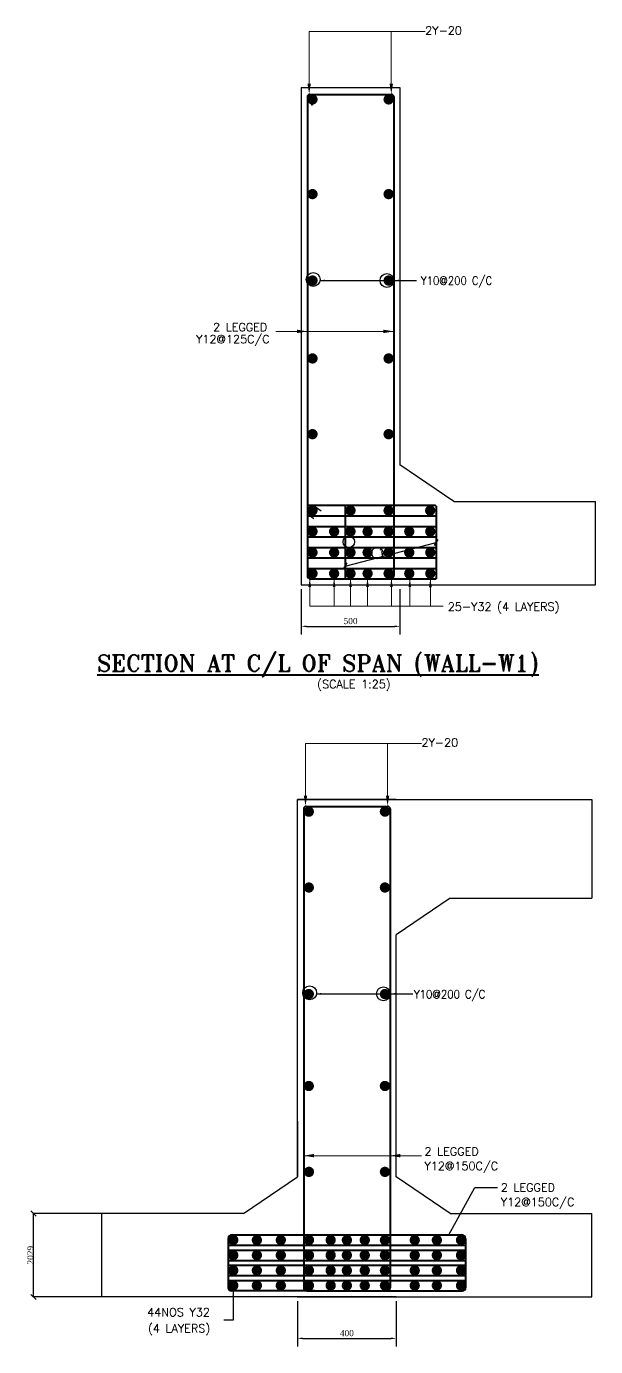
# Model space of a CAD drawing. Header units: inches. Extents: x -400915 to 515323, y 79868 to 577806.
# Drawn here: x 501470 to 515323, y 276834 to 308938 of the extents above; entities that cross this region are included whole.
import ezdxf

# ---------------------------------------------------------------- set-up
doc = ezdxf.new("R2010")
doc.units = ezdxf.units.IN
doc.header["$LTSCALE"] = 0.315
doc.header["$MEASUREMENT"] = 0
doc.layers.get('0').update_dxf_attribs({"color": 9})
for name, color, linetype, lineweight in [('DM', 1, 'Continuous', 20), ('DMT', 5, 'Continuous', 25), ('RC', 5, 'Continuous', 25), ('RFC', 4, 'Continuous', 40), ('scale hide', 5, 'Continuous', 20), ('TXC', 7, 'Continuous', 40)]:
    doc.layers.add(name, color=color, linetype=linetype, lineweight=lineweight)
doc.layers.add('rec', color=7, linetype='Continuous')
doc.styles.add('ROMANT', font='romant.shx')
doc.styles.add('S1', font='ROMANS.shx')
doc.styles.add('S2', font='ROMANS.shx', dxfattribs={"width": 0.85})
doc.styles.get("Standard").update_dxf_attribs({"font": 'romantic.ttf'})
doc.linetypes.add('ZIGZAG', pattern='A,0.00254,-5.08,[131,ltypeshp.shx,S=5.08,R=0,X=-5.08,Y=0],-10.16,[131,ltypeshp.shx,S=5.08,R=180,X=5.08,Y=0],-5.08', length=20.32254)
doc.dimstyles.new('kri', dxfattribs={"dimtxt": 150, "dimasz": 125, "dimexe": 0.18, "dimexo": 0.0625, "dimgap": 0.09, "dimtad": 1, "dimdec": 0, "dimrnd": 1, "dimzin": 0, "dimdsep": 46, "dimtxsty": 'Standard', "dimblk": 'OBLIQUE', "dimcen": 0.09, "dimclrd": 1, "dimclre": 5, "dimclrt": 3, "dimadec": 0, "dimazin": 0, "dimtfac": 1, "dimtdec": 0, "dimtofl": 0, "dimtmove": 2, "dimatfit": 3, "dimfxl": 1, "dimtolj": 1, "dimtzin": 0, "dimarcsym": 0})

# ---------------------------------------------------------------- blocks, each defined once
blk = doc.blocks.new('*D19')
at = {"layer": 'Defpoints', "color": 0, "ltscale": 0.5, "transparency": 16777216}
for p in [(508159, 295357, -21276), (510559, 295357, -21276), (510559, 294349)]:
    blk.add_point(p, dxfattribs=at)
at = {"layer": 'rec', "color": 1, "lineweight": -2, "ltscale": 0.5, "transparency": 16777216}
for p, q in [((508159, 295257), (508159, 294149)), ((510559, 295257), (510559, 294149)), ((508284, 294349), (510434, 294349))]:
    blk.add_line(p, q, dxfattribs=at)
at = {"layer": 'rec', "color": 1, "ltscale": 0.5, "transparency": 16777216}
for points in [[(508284, 294370), (508284, 294328), (508159, 294349)], [(510434, 294370), (510434, 294328), (510559, 294349)]]:
    blk.add_solid(points, dxfattribs=at)
at = {"layer": 'rec', "color": 3, "ltscale": 0.5, "transparency": 16777216, "insert": (509359, 294477), "char_height": 150, "attachment_point": 5}
blk.add_mtext('\\A1;500', dxfattribs=at)
blk = doc.blocks.new('*D20')
at = {"layer": 'Defpoints', "color": 0, "ltscale": 0.5, "transparency": 16777216}
for p in [(508069, 278042, -21276), (510469, 278042, -21276), (510469, 277034)]:
    blk.add_point(p, dxfattribs=at)
at = {"layer": 'rec', "color": 1, "lineweight": -2, "ltscale": 0.5, "transparency": 16777216}
for p, q in [((508069, 277942), (508069, 276834)), ((510469, 277942), (510469, 276834)), ((508194, 277034), (510344, 277034))]:
    blk.add_line(p, q, dxfattribs=at)
at = {"layer": 'rec', "color": 1, "ltscale": 0.5, "transparency": 16777216}
for points in [[(508194, 277055), (508194, 277013), (508069, 277034)], [(510344, 277055), (510344, 277013), (510469, 277034)]]:
    blk.add_solid(points, dxfattribs=at)
at = {"layer": 'rec', "color": 3, "ltscale": 0.5, "transparency": 16777216, "insert": (509269, 277161), "char_height": 150, "attachment_point": 5}
blk.add_mtext('\\A1;400', dxfattribs=at)
blk = doc.blocks.new('_Oblique')
at = {"color": 0, "linetype": 'ByBlock', "lineweight": -2}
blk.add_line((-0.5, -0.5), (0.5, 0.5), dxfattribs=at)
blk = doc.blocks.new('*D115')
at = {"layer": 'Defpoints', "color": 0, "ltscale": 0.5, "transparency": 16777216}
for p in [(501643, 280071), (503305, 280071, -6018), (503305, 278042, -6018)]:
    blk.add_point(p, dxfattribs=at)
at = {"layer": 'rec', "color": 5, "lineweight": -2, "ltscale": 0.5, "transparency": 16777216}
for p, q in [((503305, 280071), (501643, 280071)), ((503305, 278042), (501643, 278042))]:
    blk.add_line(p, q, dxfattribs=at)
at = {"layer": 'rec', "color": 1, "lineweight": -2, "ltscale": 0.5, "transparency": 16777216}
blk.add_line((501643, 278042), (501643, 280071), dxfattribs=at)
at = {"layer": 'rec', "color": 1, "lineweight": -2, "ltscale": 0.5, "transparency": 16777216, "xscale": 125, "yscale": 125, "zscale": 125}
for p, rotation in [((501643, 280071), 90), ((501643, 278042), 270)]:
    blk.add_blockref('_Oblique', p, dxfattribs=dict(at, rotation=rotation))
at = {"layer": 'rec', "color": 3, "ltscale": 0.5, "transparency": 16777216, "insert": (501568, 279056), "char_height": 150, "attachment_point": 5, "rotation": 90}
blk.add_mtext('\\A1;2029', dxfattribs=at)
blk = doc.blocks.new('*D154')
at = {"layer": 'Defpoints', "color": 0, "ltscale": 0.5, "transparency": 16777216}
for p in [(511444, 296388), (511444, 296388), (509226, 295814, 35888)]:
    blk.add_point(p, dxfattribs=at)
at = {"layer": 'rec', "color": 1, "lineweight": -2, "ltscale": 0.5, "transparency": 16777216}
blk.add_line((509226, 295814), (511444, 296388), dxfattribs=at)
at = {"layer": 'rec', "color": 5, "lineweight": -2, "ltscale": 0.5, "transparency": 16777216}
for p, q in [((511444, 296388), (511444, 296388)), ((509226, 295814), (509226, 295814))]:
    blk.add_line(p, q, dxfattribs=at)
at = {"layer": 'rec', "color": 1, "lineweight": -2, "ltscale": 0.5, "transparency": 16777216, "xscale": 125, "yscale": 125, "zscale": 125}
for p, rotation in [((511444, 296388), 14.51387976156013), ((509226, 295814), 194.5138797615601)]:
    blk.add_blockref('_Oblique', p, dxfattribs=dict(at, rotation=rotation))
at = {"layer": 'rec', "color": 3, "ltscale": 0.5, "transparency": 16777216, "insert": (510105, 296167), "char_height": 150, "attachment_point": 5, "rotation": 14.5139}
blk.add_mtext('\\A1;1', dxfattribs=at)

msp = doc.modelspace()

# ---------------------------------------------------------------- linework, layer by layer
at = {"layer": 'DM'}
for p, q in [((508351.6, 308814.7, -13162), (511174.3, 308814.7, -13162)), ((508351.6, 307546.2, -13162), (508351.6, 308814.7, -13162)), ((510349.6, 307546.2, -13162), (510349.6, 308814.7, -13162)), ((510408.7, 301521.4, -2617.2), (507543, 301521.4, -2617.2)), ((508261.9, 291499.8, -6018.2), (511084.6, 291499.8, -6018.2)), ((508261.9, 290231.3, -6018.2), (508261.9, 291499.8, -6018.2)), ((510259.9, 290231.3, -6018.2), (510259.9, 291499.8, -6018.2)), ((508218.9, 281476.5, -6018.2), (511084.6, 281476.5, -6018.2))]:
    msp.add_line(p, q, dxfattribs=at)
at = {"layer": 'DM', "color": 1}
for p, q in [((508364.9, 295506.8, -2617.2), (508364.9, 294840.5, -2617.2)), ((508958.8, 295506.8, -2617.2), (508958.8, 294840.5, -2617.2)), ((509358.7, 295506.8, 43336.7), (509358.7, 294840.5, 43336.7)), ((509771.3, 295506.8, -2617.2), (509771.3, 294840.5, -2617.2)), ((510353.4, 295506.8, -2617.2), (510353.4, 294840.5, -2617.2)), ((510801.3, 295506.8, -2617.2), (510801.3, 294840.5, -2617.2)), ((511301.1, 295501.1, -2617.2), (511301.1, 294834.8, -2617.2)), ((508364.9, 294840.5, -2617.2), (511610.9, 294840.5, -2617.2))]:
    msp.add_line(p, q, dxfattribs=at)
at = {"layer": 'DM'}
for points in [[(508393.3, 307546.2, -13162), (508310, 307546.2, -13162), (508351.6, 307296.2, -13162)], [(510391.3, 307546.2, -13162), (510308, 307546.2, -13162), (510349.6, 307296.2, -13162)], [(508058.7, 301479.7, -2617.2), (508058.7, 301563.1, -2617.2), (508308.7, 301521.4, -2617.2)], [(510158.7, 301479.7, -2617.2), (510158.7, 301563.1, -2617.2), (510408.7, 301521.4, -2617.2)], [(508303.6, 290231.3, -9419.2), (508220.2, 290231.3, -9419.2), (508261.9, 289981.3, -9419.2)], [(510301.6, 290231.3, -9419.2), (510218.2, 290231.3, -9419.2), (510259.9, 289981.3, -9419.2)], [(508468.9, 281434.8, -51972.2), (508468.9, 281518.2, -51972.2), (508218.9, 281476.5, -51972.2)], [(510568.9, 281434.8, -51972.2), (510568.9, 281518.2, -51972.2), (510318.9, 281476.5, -51972.2)]]:
    msp.add_solid(points, dxfattribs=at)
at = {"layer": 'DM', "color": 1}
for points in [[(508331.6, 295307.1, -2617.2), (508398.3, 295307.1, -2617.2), (508364.9, 295507.1, -2617.2)], [(508925.5, 295306.8, -2617.2), (508992.1, 295306.8, -2617.2), (508958.8, 295506.8, -2617.2)], [(509325.3, 295306.8, 43336.7), (509392, 295306.8, 43336.7), (509358.7, 295506.8, 43336.7)], [(509738, 295307.1, -2617.2), (509804.6, 295307.1, -2617.2), (509771.3, 295507.1, -2617.2)], [(510320, 295307.1, -2617.2), (510386.7, 295307.1, -2617.2), (510353.4, 295507.1, -2617.2)], [(510767.9, 295307.1, -2617.2), (510834.6, 295307.1, -2617.2), (510801.3, 295507.1, -2617.2)], [(511267.8, 295301.4, -2617.2), (511334.5, 295301.4, -2617.2), (511301.1, 295501.4, -2617.2)]]:
    msp.add_solid(points, dxfattribs=at)
at = {"layer": 'RC'}
for p, q in [((508158.7, 307454.1, -2617.2), (508158.7, 295356.8, -2617.2)), ((508158.7, 307454.1, -42333.5), (510558.7, 307454.1, -42333.5)), ((510558.7, 307454.1, -2617.2), (510558.7, 298276, 10764.3)), ((511872.6, 297385.5, -2617.2), (510558.7, 298276, 10764.3)), ((511872.6, 297385.5, -2617.2), (515316.7, 297385.5, -2617.2)), ((508158.7, 295356.8, -2617.2), (515322.6, 295356.8, -2617.2)), ((508068.9, 290139.2, -6018.2), (510468.9, 290139.2, -6018.2)), ((508068.9, 280961.1, -6018.2), (508068.9, 290139.2, -6018.2)), ((508068.9, 290139.2, -6018.2), (515232.8, 290139.2, -6018.2)), ((510468.9, 290139.2, -6018.2), (508068.9, 290139.2, -6018.2)), ((511782.9, 287739.2, -6018.2), (510468.9, 286848.7, -6018.2)), ((511782.9, 287739.2, -6018.2), (515226.9, 287739.2, -6018.2)), ((510468.9, 280961.1, -6018.2), (510468.9, 286848.7, -6018.2)), ((508068.9, 282313.1, -6018.2), (508068.9, 280961.1, -6018.2)), ((506755, 280070.5, -6018.2), (508068.9, 280961.1, -6018.2)), ((511782.9, 280070.5, -6018.2), (510468.9, 280961.1, -6018.2)), ((506755, 280070.5, -6018.2), (503310.9, 280070.5, -6018.2)), ((511782.9, 280070.5, -6018.2), (515226.9, 280070.5, -6018.2)), ((510468.9, 278041.9, -6018.2), (503305, 278041.9, -6018.2)), ((508068.9, 278041.9, -6018.2), (515232.8, 278041.9, -6018.2))]:
    msp.add_line(p, q, dxfattribs=at)
at = {"layer": 'rec', "ltscale": 0.5}
for p, q in [((508451.5, 297294.6), (508645.7, 297158.8)), ((508317.1, 297075.6), (508465.6, 296971.7))]:
    msp.add_line(p, q, dxfattribs=at)
at = {"layer": 'rec', "linetype": 'ZIGZAG', "ltscale": 0.5}
for p, q in [((515322.6, 295356.8, -2617.2), (515322.6, 297385.5, -2617.2)), ((515232.8, 290139.2, -6018.2), (515232.8, 287739.2, -6018.2)), ((503305, 278041.9, -6018.2), (503305, 280070.5, -6018.2)), ((515232.8, 278041.9, -6018.2), (515232.8, 280070.5, -6018.2))]:
    msp.add_line(p, q, dxfattribs=at)
at = {"layer": 'rec', "ltscale": 0.5}
for centre, radius in [((508450.6, 302785, 18665), 168.2), ((510244.6, 302758.6, 18665), 168.2), ((509316, 296403.2), 139.9), ((510009.6, 296133.9), 139.9), ((508363.6, 285437.5, -6018.2), 168.2), ((510157.6, 285411.1, -6018.2), 168.2)]:
    msp.add_circle(centre, radius, dxfattribs=at)
msp.add_arc((511418.6, 297269.6), 25, 0, 90, dxfattribs=at)
at = {"layer": 'RFC'}
for p, q in [((508371.2, 307285.9, -34438.5), (510346.2, 307285.9, -34438.5)), ((508406, 307285.9, -34438.5), (508527.5, 307107.3, -13162)), ((508308.7, 307223.4, 14916.4), (508308.7, 295581.8, 43336.7)), ((508308.7, 307202.8, -34438.5), (508430.2, 307024.2, -13162)), ((510408.7, 307223.4, 14916.4), (510408.7, 295581.8, 43336.7)), ((508314.7, 297294.6), (511418.6, 297294.6)), ((509226, 297294.6), (509226, 295506.8, 43336.7)), ((508308.7, 297038.2, 45513.1), (511443.6, 297038.2, 45513.1)), ((511443.6, 297269.6), (511443.6, 295506.8)), ((508308.7, 296779.1, 92192.5), (511443.6, 296779.1, 92192.5)), ((508308.7, 296527.7, 44787.6), (511443.6, 296527.7, 44787.6)), ((508308.7, 296268.7, 91467), (511443.6, 296268.7, 91467)), ((508308.7, 296017.3, 44062.2), (511443.6, 296017.3, 44062.2)), ((508308.7, 295758.2, 90741.6), (511443.6, 295758.2, 90741.6)), ((508383.7, 295506.8, 43336.7), (511443.6, 295506.8, 43336.7)), ((508218.9, 289908.5, -6018.2), (508218.9, 278266.9, -6018.2)), ((508281.4, 289971, -6018.2), (510256.4, 289971, -6018.2)), ((510318.9, 289908.5, -6018.2), (510318.9, 278266.9, -6018.2)), ((506378.6, 279452.5, -6018.2), (506378.6, 278266.9, -6018.2)), ((506478.6, 279552.5, -6018.2), (512059.3, 279552.5, -6018.2)), ((512159.3, 279452.5, -6018.2), (512159.3, 278266.9, -6018.2)), ((506378.6, 279298.5, -6018.2), (512159.3, 279298.5, -6018.2)), ((506378.6, 279182, -6018.2), (512159.3, 279182, -6018.2)), ((506378.6, 278930.5, -6018.2), (512159.3, 278930.5, -6018.2)), ((506378.6, 278813.9, -6018.2), (512159.3, 278813.9, -6018.2)), ((506378.6, 278559.9, -6018.2), (512159.3, 278559.9, -6018.2)), ((506378.6, 278443.4, -6018.2), (512159.3, 278443.4, -6018.2)), ((508479.1, 278191.9, -6018.2), (506453.6, 278191.9, -6018.2)), ((508293.9, 278191.9, -6018.2), (510243.9, 278191.9, -6018.2)), ((509843.1, 278191.9, -6018.2), (512084.3, 278191.9, -6018.2))]:
    msp.add_line(p, q, dxfattribs=at)
at = {"layer": 'RFC', "const_width": 125}
for points, elevation in [([(508369.7, 307162.7, -1), (508494.7, 307162.7, -1)], -21051.3), ([(510347.6, 307162.7, 1), (510222.6, 307162.7, 1)], -21051.3), ([(508369.7, 304860.2, -1), (508494.7, 304860.2, -1)], -21051.3), ([(510347.6, 304860.2, 1), (510222.6, 304860.2, 1)], -21051.3), ([(508369.7, 302758.6, -1), (508494.7, 302758.6, -1)], 18665), ([(510347.6, 302758.6, 1), (510222.6, 302758.6, 1)], 18665), ([(508369.7, 300863.5, -1), (508494.7, 300863.5, -1)], 18665), ([(510347.6, 300863.5, 1), (510222.6, 300863.5, 1)], 18665), ([(508369.7, 299022.3, -1), (508494.7, 299022.3, -1)], 18665), ([(510347.6, 299022.3, 1), (510222.6, 299022.3, 1)], 18665), ([(508369.7, 297164.9, -1), (508494.7, 297164.9, -1)], 20841.4), ([(509295.7, 297164.9, -1), (509420.7, 297164.9, -1)], 66795.3), ([(510221.9, 297164.9, -1), (510346.9, 297164.9, -1)], 66795.3), ([(511359.5, 297164.9, 1), (511234.5, 297164.9, 1)], 20841.4), ([(508369.7, 296654.4, -1), (508494.7, 296654.4, -1)], 20115.9), ([(508895.8, 296654.4, -1), (509020.8, 296654.4, -1)], 20115.9), ([(509295.7, 296654.4, -1), (509420.7, 296654.4, -1)], 66069.9), ([(509836.3, 296654.4, 1), (509711.3, 296654.4, 1)], 20115.9), ([(510347.6, 296654.4, 1), (510222.6, 296654.4, 1)], 20115.9), ([(510850.3, 296654.4, 1), (510725.3, 296654.4, 1)], 20115.9), ([(511361.7, 296654.4, 1), (511236.7, 296654.4, 1)], 20115.9), ([(508369.7, 296144, -1), (508494.7, 296144, -1)], 19390.5), ([(508895.8, 296144, -1), (509020.8, 296144, -1)], 19390.5), ([(509295.7, 296144, -1), (509420.7, 296144, -1)], 65344.4), ([(509836.3, 296144, 1), (509711.3, 296144, 1)], 19390.5), ([(510347.6, 296144, 1), (510222.6, 296144, 1)], 19390.5), ([(510850.3, 296144, 1), (510725.3, 296144, 1)], 19390.5), ([(511361.7, 296144, 1), (511236.7, 296144, 1)], 19390.5), ([(508369.7, 295633.5, -1), (508494.7, 295633.5, -1)], 18665), ([(508895.8, 295633.5, -1), (509020.8, 295633.5, -1)], 18665), ([(509295.7, 295633.5, -1), (509420.7, 295633.5, -1)], 64619), ([(509836.3, 295633.5, 1), (509711.3, 295633.5, 1)], 18665), ([(510347.6, 295633.5, 1), (510222.6, 295633.5, 1)], 18665), ([(510850.3, 295633.5, 1), (510725.3, 295633.5, 1)], 18665), ([(511361.7, 295633.5, 1), (511236.7, 295633.5, 1)], 18665), ([(508280, 289841.6, -1), (508405, 289841.6, -1)], -4594.1), ([(510257.9, 289843.6, 1), (510132.9, 289843.6, 1)], -4594.1), ([(508280, 287997.8, -1), (508405, 287997.8, -1)], -4594.1), ([(510257.9, 287997.8, 1), (510132.9, 287997.8, 1)], -4594.1), ([(508280, 285406.3, -1), (508405, 285406.3, -1)], -4594.1), ([(510257.9, 285406.3, 1), (510132.9, 285406.3, 1)], -4594.1), ([(508280, 283171.6, -1), (508405, 283171.6, -1)], -4594.1), ([(510257.9, 283171.6, 1), (510132.9, 283171.6, 1)], -4594.1), ([(508284.1, 281082.8, -1), (508409.1, 281082.8, -1)], 15264), ([(510133.2, 281082.8, -1), (510258.2, 281082.8, -1)], 15264), ([(506442.5, 279424, -1), (506567.5, 279424, -1)], 15264), ([(507598.7, 279424, -1), (507723.7, 279424, -1)], 15264), ([(508284.1, 279424, -1), (508409.1, 279424, -1)], 15264), ([(508812.3, 279424, -1), (508937.3, 279424, -1)], 15264), ([(509206.4, 279424, -1), (509331.4, 279424, -1)], -6018.2), ([(509642.3, 279424, -1), (509767.3, 279424, -1)], 15264), ([(510133.2, 279424, -1), (510258.2, 279424, -1)], 15264), ([(510858, 279424, -1), (510983, 279424, -1)], 15264), ([(511984.5, 279424, -1), (512109.5, 279424, -1)], 15264), ([(506442.5, 279055.9, -1), (506567.5, 279055.9, -1)], 15264), ([(507598.7, 279055.9, -1), (507723.7, 279055.9, -1)], 15264), ([(508284.1, 279055.9, -1), (508409.1, 279055.9, -1)], 15264), ([(508812.3, 279055.9, -1), (508937.3, 279055.9, -1)], 15264), ([(509206.4, 279055.9, -1), (509331.4, 279055.9, -1)], -6018.2), ([(509642.3, 279055.9, -1), (509767.3, 279055.9, -1)], 15264), ([(510133.2, 279055.9, -1), (510258.2, 279055.9, -1)], 15264), ([(510858, 279055.9, -1), (510983, 279055.9, -1)], 15264), ([(511984.5, 279055.9, -1), (512109.5, 279055.9, -1)], 15264), ([(506442.5, 278685.4, -1), (506567.5, 278685.4, -1)], 15264), ([(507598.7, 278685.4, -1), (507723.7, 278685.4, -1)], 15264), ([(508284.1, 278685.4, -1), (508409.1, 278685.4, -1)], 15264), ([(508812.3, 278685.4, -1), (508937.3, 278685.4, -1)], 15264), ([(509206.4, 278685.4, -1), (509331.4, 278685.4, -1)], -6018.2), ([(509642.3, 278685.4, -1), (509767.3, 278685.4, -1)], 15264), ([(510133.2, 278685.4, -1), (510258.2, 278685.4, -1)], 15264), ([(510858, 278685.4, -1), (510983, 278685.4, -1)], 15264), ([(511984.5, 278685.4, -1), (512109.5, 278685.4, -1)], 15264), ([(506442.5, 278318.6, -1), (506567.5, 278318.6, -1)], 15264), ([(507598.7, 278318.6, -1), (507723.7, 278318.6, -1)], 15264), ([(508284.1, 278318.6, -1), (508409.1, 278318.6, -1)], 15264), ([(508812.3, 278318.6, -1), (508937.3, 278318.6, -1)], 15264), ([(509206.4, 278318.6, -1), (509331.4, 278318.6, -1)], -6018.2), ([(509642.3, 278318.6, -1), (509767.3, 278318.6, -1)], 15264), ([(510133.2, 278318.6, -1), (510258.2, 278318.6, -1)], 15264), ([(510858, 278318.6, -1), (510983, 278318.6, -1)], 15264), ([(511984.5, 278318.6, -1), (512109.5, 278318.6, -1)], 15264)]:
    msp.add_lwpolyline(points, format="xyb", close=True, dxfattribs=dict(at, elevation=elevation))
for points in [[(507016.5, 279424, -1), (507141.5, 279424, -1)], [(511396.4, 279424, -1), (511521.4, 279424, -1)], [(507016.5, 279055.9, -1), (507141.5, 279055.9, -1)], [(511396.4, 279055.9, -1), (511521.4, 279055.9, -1)], [(507016.5, 278685.4, -1), (507141.5, 278685.4, -1)], [(511396.4, 278685.4, -1), (511521.4, 278685.4, -1)], [(507016.5, 278318.6, -1), (507141.5, 278318.6, -1)], [(511396.4, 278318.6, -1), (511521.4, 278318.6, -1)]]:
    msp.add_lwpolyline(points, format="xyb", close=True, dxfattribs=at)
at = {"layer": 'RFC'}
for centre, radius, start, end in [((508371.2, 307223.4, -34438.5), 62.5, 90, 180), ((510346.2, 307223.4, -34438.5), 62.5, 0, 90), ((508383.7, 295581.8, 43336.7), 75, 180, 270), ((510333.7, 295581.8, 43336.7), 75, 270, 0), ((510346.2, 295569.3, -2617.2), 62.5, 270, 0), ((508281.4, 289908.5, -30695.7), 62.5, 90, 180), ((510256.4, 289908.5, -30695.7), 62.5, 0, 90), ((506478.6, 279452.5, -6018.2), 100, 90, 180), ((512059.3, 279452.5, -6018.2), 100, 360, 90), ((506453.6, 278266.9, -6018.2), 75, 180, 270), ((508293.9, 278266.9, -6018.2), 75, 180, 270), ((510243.9, 278266.9, -6018.2), 75, 270, 0), ((512084.3, 278266.9, -6018.2), 75, 270, 0)]:
    msp.add_arc(centre, radius, start, end, dxfattribs=at)

# ---------------------------------------------------------------- texts
at = {"layer": 'DMT', "style": 'S2'}
for s, p in [('2Y-20', (511175.6, 308738.1, -13162)), ('Y12@125C/C', (505598.7, 301233.2, -2617.2)), ('2 LEGGED', (506012.2, 301524, -2617.2)), ('25-Y32 (4 LAYERS)', (511726.1, 294726.9, 18659.3)), ('2Y-20', (511085.9, 291423.2, -9419.2)), ('2 LEGGED', (511158.2, 281479.1, -51972.2)), ('Y12@150C/C', (511158.2, 281124.9, -51972.2)), ('2 LEGGED', (513015.3, 280603.3, -51972.2)), ('Y12@150C/C', (513015.3, 280249.1, -51972.2)), ('44NOS Y32', (504409.2, 277569.3, 11868.8)), ('(4 LAYERS)', (504428.4, 277176.8, 11868.8))]:
    msp.add_text(s, height=200, dxfattribs=at).set_placement(p)
at = {"layer": 'DMT', "style": 'S1', "width": 0.9}
for p in [(511070.7, 302655.7, 18665), (510902.3, 285302.7, -4594.1)]:
    msp.add_text('Y10@200 C/C', height=200, dxfattribs=at).set_placement(p)
at = {"layer": 'scale hide', "style": 'S2'}
msp.add_text('(SCALE 1:25)', height=200, dxfattribs=at).set_placement((508545.2, 292844.8, 18659.3))
at = {"layer": 'TXC', "style": 'ROMANT'}
msp.add_text('%%uSECTION AT C/L OF SPAN (WALL-W1)', height=400, dxfattribs=at).set_placement((503189.9, 293252.6, 18659.3))

# ---------------------------------------------------------------- dimensions: what is measured, and where the dimension line sits
at = {"layer": 'rec', "ltscale": 0.5}
dim = msp.add_linear_dim(base=(511443.6, 296388.2), p1=(509226, 295814.1, 35887.7), p2=(511443.6, 296388.2), angle=14.51388, text='1', dimstyle='kri', dxfattribs=at)
dim.commit()
dim.dimension.update_dxf_attribs({"geometry": '*D154', "text_midpoint": (510105, 296166.6), "dimtype": 161})
for base, p1, p2, text, picture, middle in [((510558.7, 294348.8, 18659.3), (508158.7, 295356.8, -2617.2), (510558.7, 295356.8, -2617.2), '500', '*D19', (509358.7, 294476.7, 18659.3)), ((510468.9, 277033.9, -30695.7), (508068.9, 278041.9, -51972.2), (510468.9, 278041.9, -51972.2), '400', '*D20', (509268.9, 277160.6, -30695.7))]:
    dim = msp.add_linear_dim(base=base, p1=p1, p2=p2, text=text, dimstyle='kri', override={"dimexe": 200, "dimexo": 100, "dimgap": 50, "dimsah": 1, "dimclre": 1}, dxfattribs=at)
    dim.commit()
    dim.dimension.update_dxf_attribs({"geometry": picture, "text_midpoint": middle})
dim = msp.add_linear_dim(base=(501643.3, 280070.5), p1=(503305, 278041.9, -6018.2), p2=(503305, 280070.5, -6018.2), angle=90, dimstyle='kri', dxfattribs=at)
dim.commit()
dim.dimension.update_dxf_attribs({"geometry": '*D115', "text_midpoint": (501568.2, 279056.2)})

# ---------------------------------------------------------------- leaders
for points in [[(508609.7, 302760.3, -2617.2), (510615.2, 302760.3, -2617.2)], [(510406.7, 302759.3, 18665), (510964.2, 302759.3, 18665)], [(508522.7, 285412.8, -27300.4), (510528.3, 285412.8, -27300.4)], [(510319.8, 285411.8, -6018.2), (510877.3, 285411.8, -6018.2)], [(511748.7, 279552.5, -6018.2), (512384.1, 280702.9, -6018.2), (512933.4, 280702.9, -6018.2)], [(506505, 278191.9, 15264), (506505, 277479.9, 15264), (506271.8, 277479.9, 15264)]]:
    msp.add_leader(points, dimstyle='kri', override={"dimgap": 0.09, "dimtad": 0}, dxfattribs=at)

doc.saveas('drawing.dxf')
